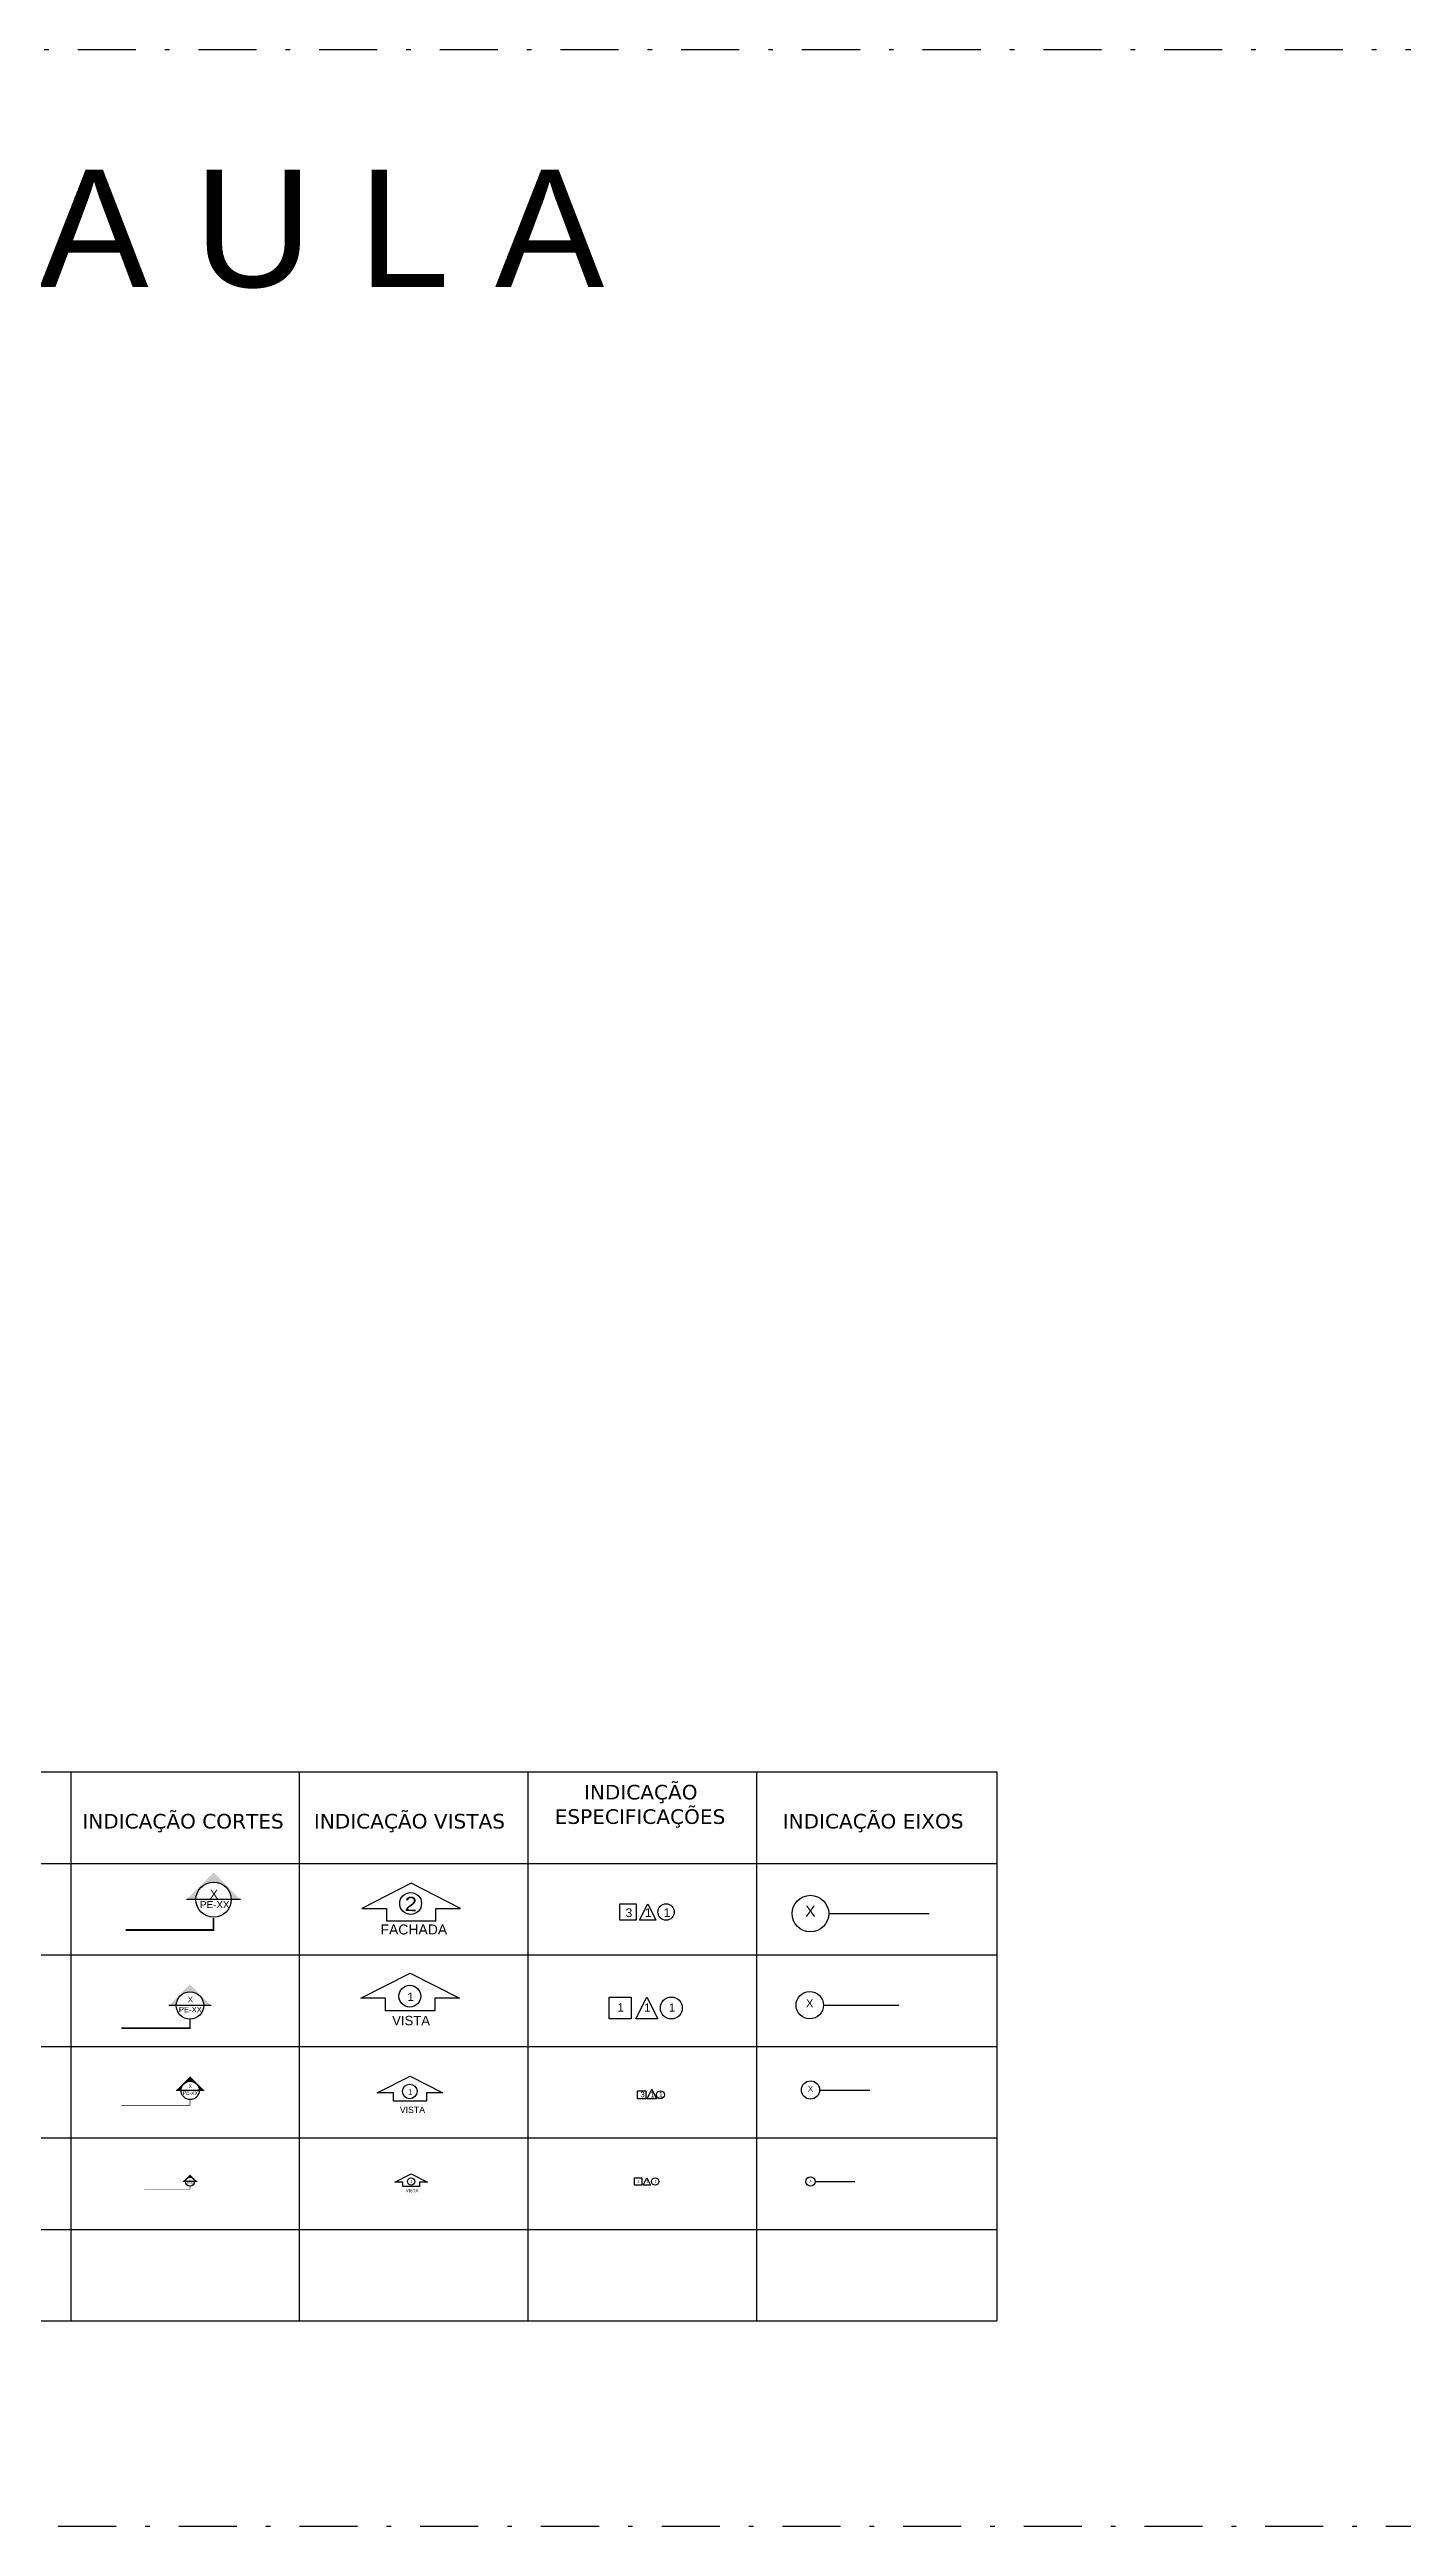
# Model space of a CAD drawing. Extents: x 57 to 206, y 148 to 202.
# Drawn here: x 90.9 to 120.4, y 148.3 to 202.5 of the extents above; entities that cross this region are included whole.
import ezdxf

# ---------------------------------------------------------------- set-up
doc = ezdxf.new("R2010")
doc.units = 0
for name, pattern in [('C5', [60, 50, -5, 0, -5]), ('CONTINU', [0]), ('DASHDOT', [25.4, 12.7, -6.35, 0, -6.35])]:
    doc.linetypes.add(name, pattern=pattern)
doc.layers.get('0').update_dxf_attribs({"linetype": 'CONTINUOUS'})
for name, color, linetype in [('ARQ-EXO-1_025', 251, 'C5'), ('ARQ-EXO-1_050', 251, 'C5'), ('ARQ-EXO-1_100', 251, 'C5'), ('ARQ-SMB-1_025', 1, 'CONTINUOUS'), ('ARQ-SMB-1_050', 1, 'CONTINUOUS'), ('ARQ-SMB-1_100', 1, 'CONTINUOUS'), ('ARQ-TXT', 2, 'CONTINUOUS'), ('ARQ-TXT-1_025', 2, 'CONTINUOUS'), ('ARQ-TXT-1_050', 2, 'CONTINUOUS'), ('ARQ-TXT-1_100', 2, 'CONTINUOUS')]:
    doc.layers.add(name, color=color, linetype=linetype)
doc.styles.add('A20', font='arial.ttf', dxfattribs={"height": 0.2})
doc.styles.add('A26', font='arial.ttf', dxfattribs={"height": 0.26})
doc.styles.add('ESC-50-A20', font='arial.ttf', dxfattribs={"height": 0.1})
doc.styles.get("Standard").update_dxf_attribs({"font": 'ARIALUNI.TTF'})

# ---------------------------------------------------------------- blocks, each defined once
blk = doc.blocks.new('FNDE-Ind Corte-1_025')
blk.add_hatch(color=251).paths.add_polyline_path([(242.46, -6.253), (242.514, -6.253, -1), (242.714, -6.253), (242.768, -6.253), (242.614, -6.099)])
at = {"color": 251, "linetype": 'Continuous'}
blk.add_line((242.768, -6.253), (242.46, -6.253), dxfattribs=at)
blk.add_circle((242.614, -6.253), 0.1, dxfattribs=at)
blk = doc.blocks.new('FNDE-Ind Corte-1_050')
blk.add_hatch(color=251).paths.add_polyline_path([(242.306, -4.253), (242.414, -4.253, -1), (242.814, -4.253), (242.922, -4.253), (242.614, -3.945)])
at = {"color": 251, "linetype": 'Continuous'}
blk.add_line((242.922, -4.253), (242.306, -4.253), dxfattribs=at)
blk.add_circle((242.614, -4.253), 0.2, dxfattribs=at)
blk = doc.blocks.new('FNDE-Ind Corte-1_100')
blk.add_hatch(color=251).paths.add_polyline_path([(241.999, -2.386), (242.214, -2.386, -1), (243.014, -2.386), (243.229, -2.386), (242.614, -1.77)])
at = {"color": 251, "linetype": 'Continuous'}
blk.add_line((243.229, -2.386), (241.999, -2.386), dxfattribs=at)
blk.add_circle((242.614, -2.386), 0.4, dxfattribs=at)

msp = doc.modelspace()

# ---------------------------------------------------------------- linework, layer by layer
at = {"color": 251}
for p, q in [((62.70182, 164.80414), (111.5749, 164.80414)), ((91.31679, 164.80414), (91.31679, 152.80414)), ((96.31679, 164.80414), (96.31679, 152.80414)), ((101.31679, 164.80414), (101.31679, 152.80414)), ((106.31679, 164.80414), (106.31679, 152.80414)), ((111.5749, 164.80414), (111.5749, 152.80414)), ((62.70182, 162.80414), (111.5749, 162.80414)), ((62.70182, 162.80414), (111.5749, 162.80414)), ((101.31679, 162.8515), (101.31679, 152.80414)), ((62.70182, 160.80414), (111.5749, 160.80414)), ((62.70182, 158.80414), (111.5749, 158.80414)), ((62.70182, 156.80414), (111.5749, 156.80414)), ((62.70182, 154.80414), (111.5749, 154.80414)), ((62.70182, 152.80414), (111.5749, 152.80414))]:
    msp.add_line(p, q, dxfattribs=at)
at = {"linetype": 'DASHDOT', "ltscale": 0.1}
msp.add_lwpolyline([(57.15107, 202.45091), (205.83275, 202.45091), (205.83275, 148.31209), (57.15107, 148.31209)], close=True, dxfattribs=at)
at = {"layer": 'ARQ-EXO-1_025', "ltscale": 0.05}
msp.add_line((107.5983, 155.8515), (108.46714, 155.8515), dxfattribs=at)
at = {"layer": 'ARQ-EXO-1_025', "linetype": 'CONTINU'}
msp.add_circle((107.4983, 155.8515), 0.1, dxfattribs=at)
at = {"layer": 'ARQ-EXO-1_050', "ltscale": 0.1}
msp.add_line((107.6983, 157.8515), (108.79669, 157.8515), dxfattribs=at)
at = {"layer": 'ARQ-EXO-1_050', "linetype": 'CONTINU'}
msp.add_circle((107.4983, 157.8515), 0.2, dxfattribs=at)
at = {"layer": 'ARQ-EXO-1_100', "ltscale": 0.2}
for p, q in [((107.89645, 161.70686), (110.09323, 161.70686)), ((107.78104, 159.70686), (109.42863, 159.70686))]:
    msp.add_line(p, q, dxfattribs=at)
at = {"layer": 'ARQ-EXO-1_100', "linetype": 'CONTINU'}
for centre, radius in [((107.49645, 161.70686), 0.4), ((107.48104, 159.70686), 0.3)]:
    msp.add_circle(centre, radius, dxfattribs=at)
at = {"layer": 'ARQ-SMB-1_025'}
msp.add_lwpolyline([(103.64681, 155.9315), (103.80681, 155.9315), (103.80681, 155.7715), (103.64681, 155.7715)], close=True, dxfattribs=at)
msp.add_lwpolyline([(103.83981, 155.7715), (103.91981, 155.9315), (103.99981, 155.7715), (103.83981, 155.7715)], dxfattribs=at)
at = {"layer": 'ARQ-SMB-1_025', "color": 251, "linetype": 'DASHDOT', "ltscale": 0.15}
msp.add_lwpolyline([(93.92664, 155.7515, 0.01, 0.01, 0), (93.92664, 155.68379, 0.01, 0.01, 0), (92.92664, 155.68379, 0, 0, 0)], format="xyseb", dxfattribs=at)
at = {"layer": 'ARQ-SMB-1_025'}
msp.add_circle((104.09904, 155.8515), 0.08, dxfattribs=at)
at = {"layer": 'ARQ-SMB-1_050', "color": 251, "linetype": 'DASHDOT', "ltscale": 0.3}
msp.add_lwpolyline([(93.92664, 157.6515, 0.02, 0.02, 0), (93.92664, 157.51608, 0.02, 0.02, 0), (92.42664, 157.51608, 0, 0, 0)], format="xyseb", dxfattribs=at)
at = {"layer": 'ARQ-SMB-1_100', "elevation": -2.8345}
msp.add_lwpolyline([(99.30294, 161.82081), (99.84186, 161.82081), (98.76402, 162.36945), (97.68617, 161.82081), (98.2251, 161.82081), (98.2251, 161.54649), (99.30294, 161.54649), (99.30294, 161.82081)], dxfattribs=at)
at = {"layer": 'ARQ-SMB-1_100'}
for points in [[(103.32686, 161.9215), (103.68526, 161.9215), (103.68526, 161.5631), (103.32686, 161.5631)], [(103.09734, 159.88422), (103.57734, 159.88422), (103.57734, 159.40422), (103.09734, 159.40422)], [(103.71773, 157.83612), (103.89373, 157.83612), (103.89373, 157.66012), (103.71773, 157.66012)]]:
    msp.add_lwpolyline(points, close=True, dxfattribs=at)
for points in [[(103.75918, 161.5631), (103.93838, 161.9215), (104.11758, 161.5631), (103.75918, 161.5631)], [(98.2043, 159.85712), (97.66537, 159.85712), (98.74322, 160.40575), (99.82106, 159.85712), (99.28214, 159.85712), (99.28214, 159.5828), (98.2043, 159.5828), (98.2043, 159.85712)], [(103.67634, 159.40422), (103.91634, 159.88422), (104.15634, 159.40422), (103.67634, 159.40422)], [(98.38094, 157.79088), (98.02166, 157.79088), (98.74022, 158.15664), (99.45878, 157.79088), (99.0995, 157.79088), (99.0995, 157.608), (98.38094, 157.608), (98.38094, 157.79088)], [(104.02713, 157.86912), (104.13163, 157.66012), (103.92263, 157.66012), (104.02713, 157.86912)], [(98.58473, 155.83568), (98.40508, 155.83568), (98.76437, 156.01856), (99.12365, 155.83568), (98.94401, 155.83568), (98.94401, 155.74424), (98.58473, 155.74424), (98.58473, 155.83568)]]:
    msp.add_lwpolyline(points, dxfattribs=at)
at = {"layer": 'ARQ-SMB-1_100', "color": 251, "linetype": 'DASHDOT', "ltscale": 0.1}
msp.add_lwpolyline([(94.44169, 161.6088, 0.0385, 0.0385, 0), (94.44169, 161.34811, 0.0385, 0.0385, 0), (92.51663, 161.34811, 0, 0, 0)], format="xyseb", dxfattribs=at)
at = {"layer": 'ARQ-SMB-1_100', "color": 251, "linetype": 'DASHDOT', "ltscale": 0.6}
msp.add_lwpolyline([(93.92664, 159.40686, 0.03, 0.03, 0), (93.92664, 159.20374, 0.03, 0.03, 0), (92.42664, 159.20374, 0, 0, 0)], format="xyseb", dxfattribs=at)
at = {"layer": 'ARQ-SMB-1_100', "color": 2}
for centre, radius in [((98.75199, 161.92944), 0.23872), ((98.73348, 159.90315), 0.23872), ((98.73373, 157.82157), 0.15915), ((98.76112, 155.85102), 0.07957)]:
    msp.add_circle(centre, radius, dxfattribs=at)
at = {"layer": 'ARQ-SMB-1_100'}
for centre, radius in [((104.33986, 161.7423), 0.1792), ((104.45403, 159.64422), 0.24), ((104.21519, 157.74812), 0.088)]:
    msp.add_circle(centre, radius, dxfattribs=at)

# ---------------------------------------------------------------- block references
at = {"layer": 'ARQ-SMB-1_025'}
msp.add_blockref('FNDE-Ind Corte-1_025', (-148.68568, 162.10301), dxfattribs=at)
at = {"layer": 'ARQ-SMB-1_050'}
msp.add_blockref('FNDE-Ind Corte-1_050', (-148.68416, 162.0948), dxfattribs=at)
at = {"layer": 'ARQ-SMB-1_100'}
for p, xscale, yscale, zscale in [((-139.08255, 164.3092), 0.9625343025600117, 0.9625343025600117, 0.9625343025600117), ((-88.03449, 161.48882), 0.75, 0.75, 0.75)]:
    msp.add_blockref('FNDE-Ind Corte-1_100', p, dxfattribs=dict(at, xscale=xscale, yscale=yscale, zscale=zscale))

# ---------------------------------------------------------------- texts
at = {"color": 3}
msp.add_text('S A L A  D E  A U L A', height=2.567505, dxfattribs=at).set_placement((68.5047, 197.25995))
at = {"layer": 'ARQ-SMB-1_100', "color": 2, "style": 'A26', "text_generation_flag": 6, "width": 1.1}
msp.add_text('2', height=0.312, rotation=177.915721, dxfattribs=at).set_placement((98.61675, 161.76711))
at = {"layer": 'ARQ-TXT', "char_height": 0.32, "attachment_point": 1, "style": 'ESC-50-A20'}
for s, width, insert in [('\\pi1.2261;{\\fVerdana|b0|i0|c0|p34;INDICAÇÃO \\P\\pi0.58677;ESPECIFICAÇÕES}', 5, (101.31679, 164.52161)), ('{\\fVerdana|b0|i0|c0|p34;INDICAÇÃO CORTES}', 16.9472698, (91.57074, 163.88713)), ('\\pi0.31921;{\\fVerdana|b0|i0|c0|p34;INDICAÇÃO VISTAS}', 5, (96.31679, 163.88713)), ('\\pi0.57205;{\\fVerdana|b0|i0|c0|p34;INDICAÇÃO EIXOS}', 5.2581132, (106.31679, 163.88713))]:
    msp.add_mtext_dynamic_manual_height_columns(s, width=width, gutter_width=0.5, heights=[0], dxfattribs=dict(at, insert=insert))
at = {"layer": 'ARQ-TXT-1_025', "attachment_point": 1}
for s, insert, char_height, width, style in [('PE-XX', (93.84651, 155.83879), 0.04, 2.1320444, 'ESC-50-A20'), ('X', (93.9109, 155.91263), 0.04, 2.1320444, 'ESC-50-A20'), ('1', (103.71225, 155.88538), 0.06, 0.0431259, 'A20'), ('1', (103.90162, 155.88538), 0.06, 0.0431259, 'A20'), ('1', (104.08118, 155.88538), 0.06, 0.0431259, 'A20'), ('X', (107.47021, 155.89498), 0.06, 0.0431259, 'A20')]:
    msp.add_mtext(s, dxfattribs=dict(at, insert=insert, char_height=char_height, width=width, style=style))
at = {"layer": 'ARQ-TXT-1_050', "style": 'ESC-50-A20'}
msp.add_text('FACHADA', height=0.218453, dxfattribs=at).set_placement((98.09331, 161.25124, -2.8345))
at = {"layer": 'ARQ-TXT-1_050', "attachment_point": 1}
for s, insert, char_height, width, style in [('1', (98.68036, 159.97923), 0.18, 0.1293778, 'A20'), ('PE-XX', (93.76638, 157.82607), 0.08, 4.2640888, 'ESC-50-A20'), ('X', (93.89515, 157.97377), 0.08, 4.2640888, 'ESC-50-A20'), ('1', (98.69832, 157.87229), 0.12, 0.0862519, 'A20'), ('3', (103.77855, 157.8138), 0.12, 0.0862519, 'A20'), ('1', (103.99418, 157.8138), 0.12, 0.0862519, 'A20'), ('1', (104.18007, 157.8138), 0.12, 0.0862519, 'A20'), ('X', (107.44212, 157.93846), 0.12, 0.0862519, 'A20'), ('1', (98.74341, 155.87638), 0.06, 0.0431259, 'A20')]:
    msp.add_mtext(s, dxfattribs=dict(at, insert=insert, char_height=char_height, width=width, style=style))
at = {"layer": 'ARQ-TXT-1_050', "attachment_point": 1, "style": 'ESC-50-A20'}
for s, insert, char_height in [('\\pi0.78181;VISTA     ', (97.5668, 159.47179), 0.2048), ('\\pi0.91946;VISTA     ', (97.59685, 157.48665), 0.1365333), ('\\pi1.0571;VISTA     ', (97.58913, 155.68695), 0.0682667)]:
    msp.add_mtext_dynamic_manual_height_columns(s, width=2.3895171, gutter_width=1, heights=[0], dxfattribs=dict(at, insert=insert, char_height=char_height))
at = {"layer": 'ARQ-TXT-1_100', "attachment_point": 1}
for s, insert, char_height, width, style in [('PE-XX', (94.14558, 161.98169), 0.154005, 6.5669307, 'ESC-50-A20'), ('X', (94.36029, 162.22891), 0.19251, 8.2086634, 'ESC-50-A20'), ('X', (107.38408, 161.88078), 0.24, 0.1725037, 'A20'), ('3', (103.45231, 161.82273), 0.192, 0.138003, 'A20'), ('1', (103.87428, 161.82273), 0.192, 0.138003, 'A20'), ('1', (104.2856, 161.82273), 0.192, 0.138003, 'A20'), ('X', (93.8794, 159.89026), 0.12, 6.3961332, 'ESC-50-A20'), ('1', (103.27447, 159.74587), 0.18, 0.1293778, 'A20'), ('1', (103.86178, 159.74587), 0.18, 0.1293778, 'A20'), ('1', (104.40045, 159.74587), 0.18, 0.1293778, 'A20'), ('X', (107.39677, 159.8373), 0.18, 0.1293778, 'A20'), ('PE-XX', (93.68317, 159.66872), 0.12, 6.3961332, 'ESC-50-A20')]:
    msp.add_mtext(s, dxfattribs=dict(at, insert=insert, char_height=char_height, width=width, style=style))

doc.saveas('drawing.dxf')
